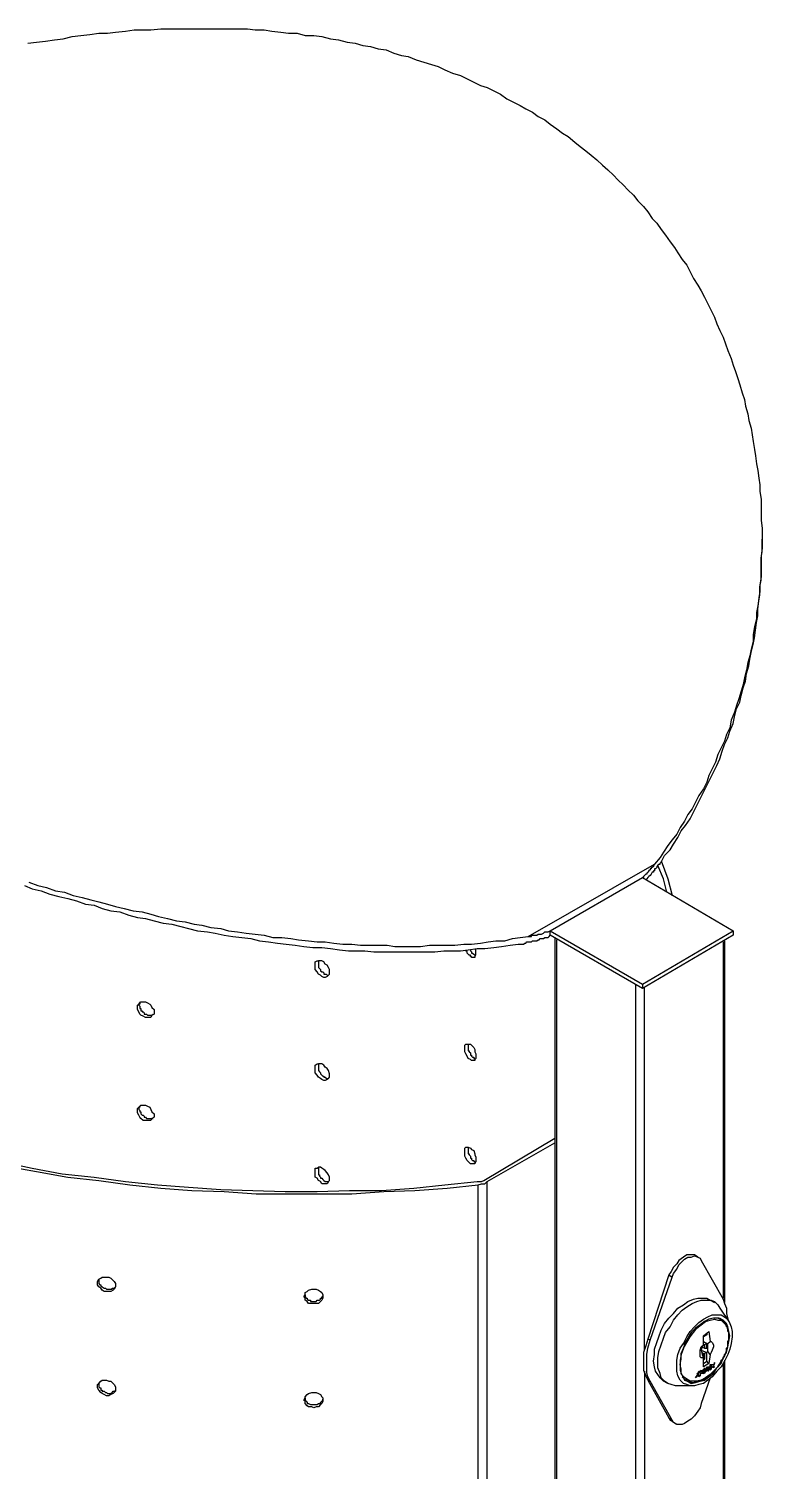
# Model space of a CAD drawing. Header units: millimetres. Extents: x 14997 to 18731, y 13743 to 19226.
# Drawn here: x 18058.1 to 18295.6, y 15214.5 to 15681.5 of the extents above; entities that cross this region are included whole.
import ezdxf

# ---------------------------------------------------------------- set-up
doc = ezdxf.new("R2010")
doc.units = ezdxf.units.MM
doc.header["$LTSCALE"] = 3
doc.layers.add('DomyÅ›lny', color=7, linetype='Continuous')

msp = doc.modelspace()

# ---------------------------------------------------------------- linework, layer by layer
at = {"layer": 'DomyÅ›lny'}
for p, q in [((18219.77, 15387.63), (18260.72, 15410.98)), ((18256.77, 15372.19), (18286.23, 15389.43)), ((18229.11, 14800.3), (18229.11, 15386.56)), ((18282.99, 15385.84), (18282.99, 15270.53)), ((18283.35, 15386.2), (18283.35, 15269.09)), ((18257.49, 15253.64), (18257.49, 15371.11)), ((18265.39, 15278.07), (18258.57, 15257.23)), ((18259.28, 15256.88), (18266.47, 15277.35)), ((18281.91, 15264.06), (18282.27, 15263.34)), ((18275.81, 15253.64), (18277.6, 15252.92)), ((18276.17, 15252.92), (18276.53, 15252.56)), ((18276.89, 15255.44), (18276.89, 15254.36)), ((18278.32, 15249.33), (18277.6, 15250.05)), ((18278.68, 15247.54), (18278.68, 15247.18)), ((18279.4, 15248.97), (18279.76, 15248.97)), ((18282.99, 15249.33), (18282.99, 14800.3)), ((18270.42, 15244.3), (18271.14, 15243.94)), ((18274.37, 15246.1), (18274.73, 15246.1)), ((18275.45, 15246.82), (18274.73, 15245.74)), ((18275.81, 15246.1), (18275.45, 15245.74)), ((18276.17, 15246.46), (18276.17, 15246.82)), ((18277.96, 15247.18), (18277.96, 15246.82))]:
    msp.add_line(p, q, dxfattribs=at)
for points in [[(18057.76, 15676.81, 0), (18060.63, 15677.17, 0), (18063.51, 15677.53, 0), (18066.38, 15677.89, 0), (18069.25, 15678.24, 0), (18072.13, 15678.96, 0), (18075, 15679.32, 0), (18077.88, 15679.68, 0), (18080.75, 15680.04, 0), (18083.62, 15680.04, 0), (18086.14, 15680.4, 0), (18089.37, 15680.76, 0), (18092.24, 15681.12, 0), (18094.76, 15681.12, 0), (18097.63, 15681.12, 0), (18100.87, 15681.48, 0), (18103.38, 15681.48, 0), (18106.25, 15681.48, 0), (18109.13, 15681.48, 0), (18112, 15681.48, 0), (18114.88, 15681.48, 0), (18117.39, 15681.48, 0), (18120.26, 15681.48, 0), (18123.14, 15681.48, 0), (18126.01, 15681.48, 0), (18128.89, 15681.48, 0), (18131.4, 15681.12, 0), (18134.27, 15681.12, 0), (18136.79, 15680.76, 0), (18139.66, 15680.4, 0), (18142.18, 15680.04, 0), (18145.05, 15680.04, 0), (18147.56, 15679.32, 0), (18150.44, 15679.32, 0), (18152.95, 15678.96, 0), (18155.83, 15678.24, 0), (18158.34, 15677.89, 0), (18161.22, 15677.17, 0), (18163.73, 15676.81, 0), (18166.24, 15676.09, 0), (18168.76, 15675.73, 0), (18171.27, 15675.01, 0), (18173.79, 15674.65, 0), (18176.3, 15673.57, 0), (18178.82, 15672.86, 0), (18180.97, 15672.5, 0), (18183.49, 15671.42, 0), (18186, 15670.7, 0), (18188.52, 15669.98, 0), (18190.67, 15669.26, 0), (18192.83, 15668.19, 0), (18195.34, 15667.11, 0), (18197.86, 15666.39, 0), (18200.01, 15665.31, 0), (18202.17, 15664.24, 0), (18204.32, 15663.16, 0), (18206.48, 15662.44, 0), (18208.63, 15661.36, 0), (18210.79, 15660.28, 0), (18212.94, 15658.85, 0), (18215.1, 15657.77, 0), (18217.25, 15656.69, 0), (18219.05, 15655.61, 0), (18221.21, 15654.54, 0), (18223, 15653.1, 0), (18225.16, 15652.02, 0), (18226.95, 15650.58, 0), (18229.11, 15649.15, 0), (18230.9, 15647.71, 0), (18232.7, 15646.63, 0), (18234.86, 15644.84, 0), (18236.65, 15643.4, 0), (18238.45, 15641.96, 0), (18240.24, 15640.53, 0), (18242.04, 15639.09, 0), (18243.84, 15637.29, 0), (18245.63, 15635.86, 0), (18247.43, 15634.06, 0), (18248.87, 15632.62, 0), (18250.66, 15630.83, 0), (18252.1, 15629.39, 0), (18253.9, 15627.59, 0), (18255.33, 15625.8, 0), (18257.13, 15624, 0), (18258.57, 15622.21, 0), (18260, 15620.05, 0), (18261.44, 15618.61, 0), (18262.88, 15616.46, 0), (18264.31, 15614.66, 0), (18265.75, 15612.51, 0), (18267.19, 15610.71, 0), (18268.26, 15608.91, 0), (18269.7, 15606.76, 0), (18271.14, 15604.96, 0), (18272.22, 15602.81, 0), (18273.29, 15600.65, 0), (18274.73, 15598.5, 0), (18275.81, 15596.7, 0), (18276.89, 15594.55, 0), (18277.96, 15592.39, 0), (18279.04, 15590.23, 0), (18280.12, 15588.08, 0), (18280.84, 15585.92, 0), (18281.91, 15583.77, 0), (18282.99, 15581.61, 0), (18283.71, 15579.46, 0), (18284.43, 15577.3, 0), (18285.51, 15574.79, 0), (18286.23, 15572.63, 0), (18286.94, 15570.48, 0), (18287.66, 15568.32, 0), (18288.38, 15566.17, 0), (18289.1, 15563.65, 0), (18289.82, 15561.5, 0), (18290.18, 15559.34, 0), (18290.9, 15556.83, 0), (18291.25, 15554.67, 0), (18291.97, 15552.16, 0), (18292.33, 15550, 0), (18292.69, 15547.85, 0), (18293.05, 15545.33, 0), (18293.41, 15543.18, 0), (18293.77, 15540.66, 0), (18294.13, 15538.51, 0), (18294.49, 15535.99, 0), (18294.85, 15533.84, 0), (18294.85, 15531.68, 0), (18295.21, 15529.17, 0), (18295.21, 15527.01, 0), (18295.21, 15524.86, 0), (18295.21, 15522.34, 0), (18295.57, 15519.83, 0), (18295.57, 15517.67, 0), (18295.57, 15515.52, 0), (18295.57, 15513.36, 0), (18295.21, 15510.85, 0), (18295.21, 15508.69, 0), (18295.21, 15506.54, 0), (18295.21, 15504.02, 0), (18294.85, 15501.51, 0), (18294.85, 15499.35, 0), (18294.49, 15497.2, 0), (18294.13, 15494.68, 0), (18293.77, 15492.53, 0), (18293.77, 15490.37, 0), (18293.05, 15487.86, 0), (18292.69, 15485.34, 0), (18292.69, 15483.19, 0), (18291.97, 15480.67, 0), (18291.61, 15478.52, 0), (18290.9, 15476.36, 0), (18290.54, 15473.85, 0), (18289.82, 15471.33, 0), (18289.46, 15469.18, 0), (18288.74, 15467.02, 0), (18288.02, 15464.51, 0), (18287.3, 15462.35, 0), (18286.58, 15460.2, 0), (18285.51, 15457.68, 0), (18285.15, 15455.17, 0), (18284.07, 15453.01, 0), (18283.35, 15450.86, 0), (18282.27, 15448.7, 0), (18281.2, 15446.55, 0), (18280.48, 15444.03, 0), (18279.4, 15441.88, 0), (18278.32, 15439.72, 0), (18277.6, 15437.56, 0), (18276.53, 15435.41, 0), (18275.09, 15433.25, 0), (18274.01, 15431.1, 0), (18272.93, 15428.94, 0), (18271.5, 15427.15, 0), (18270.42, 15424.99, 0), (18268.98, 15422.84, 0), (18267.9, 15420.68, 0), (18266.47, 15418.89, 0), (18265.03, 15417.09, 0), (18263.59, 15414.93, 0), (18262.52, 15413.14, 0), (18260.72, 15410.98, 0), (18260.36, 15410.62, 0), (18260.36, 15410.26, 0), (18260, 15409.9, 0), (18259.64, 15409.9, 0), (18259.64, 15409.55, 0), (18259.28, 15409.55, 0), (18259.28, 15409.19, 0), (18258.92, 15408.83, 0), (18258.57, 15408.47, 0), (18258.21, 15408.11, 0), (18258.21, 15407.75, 0), (18257.85, 15407.75, 0), (18257.49, 15407.39, 0), (18257.13, 15407.03, 0), (18257.13, 15406.67, 0), (18256.77, 15406.67, 0), (18286.23, 15389.43, 0), (18286.23, 15387.99, 0), (18256.77, 15370.75, 0), (18226.95, 15387.99, 0), (18226.95, 15389.43, 0), (18256.77, 15372.19, 0), (18256.77, 15370.75, 0)], [(18261.8, 15410.62, 0), (18262.16, 15410.98, 0), (18262.52, 15410.98, 0), (18262.52, 15411.34, 0), (18262.88, 15411.7, 0), (18263.95, 15413.86, 0), (18265.75, 15415.65, 0), (18266.83, 15417.45, 0), (18268.26, 15419.6, 0), (18269.34, 15421.76, 0), (18270.78, 15423.56, 0), (18272.22, 15425.71, 0), (18273.29, 15427.87, 0), (18274.37, 15430.02, 0), (18275.45, 15432.18, 0), (18276.53, 15434.33, 0), (18277.6, 15436.49, 0), (18278.68, 15438.64, 0), (18279.76, 15440.8, 0), (18280.84, 15442.95, 0), (18281.91, 15445.11, 0), (18282.63, 15447.62, 0), (18283.35, 15449.78, 0), (18284.43, 15451.93, 0), (18285.15, 15454.09, 0), (18286.23, 15456.6, 0), (18286.58, 15458.76, 0), (18287.3, 15461.27, 0), (18288.38, 15463.43, 0), (18288.74, 15465.58, 0), (18289.46, 15468.1, 0), (18290.18, 15470.25, 0), (18290.54, 15472.77, 0), (18291.25, 15475.28, 0), (18291.61, 15477.44, 0), (18291.97, 15479.59, 0), (18292.69, 15482.11, 0), (18293.05, 15484.26, 0), (18293.41, 15486.78, 0), (18293.77, 15489.29, 0), (18294.13, 15491.45, 0), (18294.13, 15493.6, 0), (18294.49, 15496.12, 0), (18294.85, 15498.27, 0), (18294.85, 15500.79, 0), (18295.21, 15502.94, 0), (18295.21, 15505.46, 0), (18295.21, 15507.61, 0), (18295.21, 15510.13, 0), (18295.57, 15512.28, 0), (18295.57, 15514.44, 0), (18295.57, 15516.23, 0)], [(18262.88, 15412.06, 0), (18265.03, 15406.31, 0), (18266.47, 15400.92, 0)], [(18058.12, 15405.23, 0), (18060.99, 15404.16, 0), (18063.87, 15403.44, 0), (18066.74, 15402.36, 0), (18069.61, 15402, 0), (18072.49, 15400.92, 0), (18075.36, 15400.21, 0), (18078.23, 15399.49, 0), (18080.75, 15398.77, 0), (18083.62, 15398.05, 0), (18086.14, 15397.33, 0), (18089.01, 15396.61, 0), (18091.89, 15395.89, 0), (18094.76, 15395.54, 0), (18097.63, 15394.82, 0), (18100.15, 15394.1, 0), (18103.02, 15393.38, 0), (18105.89, 15392.66, 0), (18108.77, 15392.3, 0), (18111.64, 15391.58, 0), (18114.16, 15391.23, 0), (18117.03, 15390.51, 0), (18120.26, 15390.15, 0), (18122.78, 15389.43, 0), (18125.65, 15389.07, 0), (18128.53, 15388.71, 0), (18131.4, 15388.35, 0), (18134.27, 15387.99, 0), (18137.15, 15387.27, 0), (18140.02, 15387.27, 0), (18142.9, 15386.91, 0), (18145.41, 15386.56, 0), (18148.64, 15386.2, 0), (18151.52, 15385.84, 0), (18154.03, 15385.84, 0), (18156.9, 15385.48, 0), (18159.78, 15385.12, 0), (18162.65, 15385.12, 0), (18165.53, 15384.76, 0), (18168.4, 15384.76, 0), (18171.27, 15384.76, 0), (18174.15, 15384.76, 0), (18176.66, 15384.4, 0), (18179.54, 15384.4, 0), (18182.05, 15384.4, 0), (18184.92, 15384.4, 0), (18187.8, 15384.76, 0), (18190.67, 15384.76, 0), (18193.19, 15384.76, 0), (18196.06, 15384.76, 0), (18198.93, 15385.12, 0), (18201.45, 15385.12, 0), (18204.32, 15385.48, 0), (18206.84, 15385.84, 0), (18209.35, 15386.2, 0), (18212.23, 15386.2, 0), (18214.74, 15386.91, 0), (18217.25, 15387.27, 0), (18219.77, 15387.63, 0), (18220.13, 15387.63, 0), (18220.49, 15387.63, 0), (18220.85, 15387.63, 0), (18220.85, 15387.99, 0), (18221.57, 15387.99, 0), (18221.92, 15387.99, 0), (18222.28, 15387.99, 0), (18222.64, 15387.99, 0), (18223, 15388.35, 0), (18223.36, 15388.35, 0), (18223.72, 15388.35, 0), (18224.08, 15388.35, 0), (18224.8, 15388.71, 0), (18225.16, 15389.07, 0), (18225.52, 15389.07, 0), (18225.88, 15389.07, 0), (18226.23, 15389.07, 0), (18226.95, 15389.43, 0), (18256.77, 15406.67, 0)], [(18264.67, 15402, 0), (18263.59, 15406.31, 0), (18261.8, 15410.62, 0), (18261.44, 15410.26, 0), (18261.44, 15409.9, 0), (18261.08, 15409.55, 0), (18260.72, 15409.55, 0), (18260.72, 15409.19, 0), (18260.72, 15408.83, 0), (18260.36, 15408.83, 0), (18260.36, 15408.47, 0), (18260, 15408.47, 0), (18259.64, 15407.75, 0), (18259.28, 15407.39, 0), (18258.92, 15407.03, 0), (18258.57, 15406.67, 0), (18258.21, 15406.31, 0), (18257.85, 15405.95, 0)], [(18056.68, 15404.16, 0), (18059.2, 15403.08, 0), (18062.07, 15402.36, 0), (18064.94, 15401.28, 0), (18067.82, 15400.56, 0), (18070.69, 15399.85, 0), (18073.56, 15399.13, 0), (18076.44, 15398.05, 0), (18079.31, 15397.69, 0), (18081.83, 15396.61, 0), (18084.7, 15395.89, 0), (18087.57, 15395.54, 0), (18090.45, 15394.46, 0), (18093.32, 15393.74, 0), (18095.84, 15393.38, 0), (18098.71, 15392.66, 0), (18101.58, 15391.94, 0), (18104.46, 15391.58, 0), (18107.33, 15390.87, 0), (18109.85, 15390.15, 0), (18112.72, 15389.43, 0), (18115.95, 15389.07, 0), (18118.47, 15388.71, 0), (18121.34, 15387.99, 0), (18124.22, 15387.63, 0), (18127.09, 15387.27, 0), (18129.96, 15386.91, 0), (18132.84, 15386.2, 0), (18135.71, 15385.84, 0), (18138.58, 15385.48, 0), (18141.46, 15385.12, 0), (18144.33, 15384.76, 0), (18147.21, 15384.4, 0), (18150.08, 15384.04, 0), (18152.95, 15384.04, 0), (18155.83, 15383.68, 0), (18158.7, 15383.32, 0), (18161.57, 15382.96, 0), (18164.45, 15382.96, 0), (18166.96, 15382.96, 0), (18169.84, 15382.6, 0), (18172.71, 15382.6, 0), (18175.58, 15382.6, 0), (18178.46, 15382.6, 0), (18181.33, 15382.6, 0), (18183.85, 15382.6, 0), (18186.72, 15382.6, 0), (18189.59, 15382.6, 0), (18192.47, 15382.96, 0), (18194.98, 15382.96, 0), (18197.86, 15382.96, 0), (18200.37, 15383.32, 0), (18203.24, 15383.68, 0), (18205.76, 15383.68, 0), (18208.63, 15384.04, 0), (18211.15, 15384.4, 0), (18214.02, 15384.76, 0), (18216.54, 15385.12, 0), (18216.9, 15385.12, 0), (18217.25, 15385.12, 0), (18217.61, 15385.12, 0), (18218.33, 15385.12, 0), (18218.69, 15385.48, 0), (18219.05, 15385.48, 0), (18219.41, 15385.84, 0), (18219.77, 15385.84, 0), (18220.49, 15385.84, 0), (18220.85, 15385.84, 0), (18221.21, 15386.2, 0), (18221.57, 15386.2, 0), (18221.92, 15386.2, 0), (18222.64, 15386.2, 0), (18223, 15386.56, 0), (18223.36, 15386.56, 0), (18223.72, 15386.91, 0), (18224.44, 15386.91, 0), (18224.8, 15386.91, 0), (18225.16, 15387.27, 0), (18225.88, 15387.27, 0), (18226.23, 15387.27, 0), (18226.59, 15387.63, 0), (18226.95, 15387.99, 0)], [(18202.53, 15381.53, 0), (18202.53, 15381.17, 0), (18202.53, 15380.81, 0), (18202.17, 15380.81, 0), (18201.81, 15380.81, 0), (18201.45, 15380.81, 0), (18201.45, 15381.17, 0), (18201.09, 15381.17, 0), (18201.09, 15381.53, 0), (18200.73, 15381.53, 0), (18200.37, 15381.89, 0), (18200.01, 15382.24, 0), (18200.01, 15382.6, 0), (18199.65, 15382.96, 0)], [(18201.09, 15383.32, 0), (18201.09, 15382.96, 0), (18201.45, 15382.6, 0), (18201.45, 15382.24, 0), (18201.81, 15382.24, 0), (18202.17, 15381.89, 0), (18202.53, 15381.53, 0), (18202.89, 15381.53, 0), (18202.89, 15381.89, 0), (18202.89, 15382.24, 0), (18202.89, 15382.6, 0), (18202.89, 15382.96, 0), (18202.89, 15383.68, 0)], [(18228.39, 15386.91, 0), (18228.39, 14800.66, 0), (18229.11, 14800.66, 0), (18254.61, 14785.57, 0)], [(18155.11, 15375.06, 0), (18154.75, 15374.7, 0), (18154.03, 15374.34, 0), (18153.67, 15374.34, 0), (18152.95, 15374.7, 0), (18152.59, 15375.06, 0), (18151.88, 15375.42, 0), (18151.52, 15376.14, 0), (18150.8, 15376.86, 0), (18150.8, 15377.57, 0), (18150.8, 15378.29, 0), (18150.8, 15378.65, 0), (18150.8, 15379.37, 0), (18151.52, 15379.73, 0), (18151.88, 15379.73, 0), (18151.88, 15379.37, 0), (18151.88, 15379.01, 0), (18151.88, 15378.65, 0), (18151.88, 15378.29, 0), (18151.88, 15377.93, 0), (18151.88, 15377.57, 0), (18152.23, 15377.22, 0), (18152.59, 15376.86, 0), (18152.59, 15376.5, 0), (18152.95, 15376.14, 0), (18153.31, 15376.14, 0), (18153.67, 15375.78, 0), (18153.67, 15375.42, 0), (18154.03, 15375.42, 0), (18154.39, 15375.42, 0), (18154.75, 15375.06, 0), (18155.11, 15375.06, 0), (18155.47, 15375.42, 0), (18155.47, 15376.14, 0), (18155.47, 15376.86, 0), (18155.11, 15377.57, 0), (18154.75, 15378.29, 0), (18154.03, 15378.65, 0), (18153.67, 15379.37, 0), (18152.95, 15379.73, 0), (18152.59, 15379.73, 0), (18151.88, 15379.73, 0)], [(18257.49, 15246.82, 0), (18257.49, 14785.57, 0), (18256.77, 14785.57, 0), (18256.05, 14785.57, 0), (18255.33, 14785.57, 0), (18254.61, 14785.57, 0), (18254.61, 15371.83, 0)], [(18094.04, 15366.44, 0), (18094.04, 15366.08, 0), (18094.04, 15365.72, 0), (18093.68, 15365.72, 0), (18093.68, 15365.36, 0), (18094.04, 15365, 0), (18094.04, 15364.64, 0), (18094.04, 15364.28, 0), (18094.4, 15364.28, 0), (18094.4, 15363.92, 0), (18094.4, 15363.56, 0), (18094.76, 15363.56, 0), (18094.76, 15363.21, 0), (18095.12, 15363.21, 0), (18095.48, 15362.85, 0), (18095.48, 15362.49, 0), (18095.84, 15362.49, 0), (18096.2, 15362.49, 0), (18096.56, 15362.13, 0), (18096.91, 15362.13, 0), (18097.27, 15362.13, 0), (18097.63, 15362.13, 0), (18097.99, 15362.13, 0), (18098.35, 15362.49, 0)], [(18200.37, 15352.79, 0), (18201.09, 15352.79, 0), (18201.45, 15352.43, 0), (18202.17, 15351.71, 0), (18202.53, 15350.99, 0), (18202.53, 15350.27, 0), (18202.89, 15349.56, 0), (18202.89, 15348.84, 0), (18202.89, 15348.12, 0), (18202.53, 15347.76, 0), (18202.53, 15347.4, 0), (18202.17, 15347.4, 0), (18201.45, 15347.4, 0), (18201.09, 15347.76, 0), (18200.37, 15348.12, 0), (18200.01, 15348.84, 0), (18199.65, 15349.56, 0), (18199.29, 15350.27, 0), (18199.29, 15350.63, 0), (18199.29, 15351.71, 0), (18199.29, 15352.07, 0), (18199.29, 15352.43, 0), (18199.65, 15352.79, 0), (18200.01, 15352.79, 0), (18200.37, 15352.79, 0), (18200.37, 15352.43, 0), (18200.37, 15352.07, 0), (18200.37, 15351.71, 0), (18200.37, 15351.35, 0), (18200.37, 15350.99, 0), (18200.37, 15350.63, 0), (18200.73, 15350.63, 0), (18200.73, 15350.27, 0), (18201.09, 15349.91, 0), (18201.09, 15349.56, 0), (18201.09, 15349.2, 0), (18201.45, 15349.2, 0), (18201.45, 15348.84, 0), (18201.81, 15348.48, 0), (18202.17, 15348.48, 0), (18202.17, 15348.12, 0), (18202.53, 15348.12, 0)], [(18155.11, 15341.65, 0), (18154.75, 15341.29, 0), (18154.03, 15340.93, 0), (18153.67, 15340.93, 0), (18152.95, 15341.29, 0), (18152.59, 15341.65, 0), (18151.88, 15342.01, 0), (18151.52, 15342.73, 0), (18150.8, 15343.45, 0), (18150.8, 15344.17, 0), (18150.8, 15344.89, 0), (18150.8, 15345.24, 0), (18150.8, 15345.96, 0), (18151.52, 15346.32, 0), (18151.88, 15346.32, 0), (18151.88, 15345.96, 0), (18151.88, 15345.6, 0), (18151.88, 15345.24, 0), (18151.88, 15344.89, 0), (18151.88, 15344.53, 0), (18151.88, 15344.17, 0), (18152.23, 15343.81, 0), (18152.59, 15343.45, 0), (18152.59, 15343.09, 0), (18152.95, 15342.73, 0), (18153.31, 15342.37, 0), (18153.67, 15342.37, 0), (18153.67, 15342.01, 0), (18154.03, 15342.01, 0), (18154.39, 15341.65, 0), (18154.75, 15341.65, 0), (18155.11, 15341.65, 0), (18155.47, 15342.01, 0), (18155.47, 15342.73, 0), (18155.47, 15343.09, 0), (18155.11, 15344.17, 0), (18154.75, 15344.89, 0), (18154.03, 15345.24, 0), (18153.67, 15345.96, 0), (18152.95, 15346.32, 0), (18152.59, 15346.32, 0), (18151.88, 15346.32, 0)], [(18094.04, 15332.67, 0), (18094.4, 15333.03, 0), (18095.12, 15333.03, 0), (18095.84, 15333.03, 0), (18096.56, 15332.67, 0), (18097.27, 15332.31, 0), (18097.63, 15331.59, 0), (18097.99, 15330.88, 0), (18098.71, 15330.16, 0), (18098.71, 15329.8, 0), (18098.71, 15329.08, 0), (18097.99, 15328.72, 0), (18097.63, 15328, 0), (18097.27, 15328, 0), (18096.56, 15328, 0), (18095.84, 15328, 0), (18095.12, 15328, 0), (18094.4, 15328.72, 0), (18094.04, 15329.08, 0), (18093.68, 15329.8, 0), (18093.32, 15330.52, 0), (18093.32, 15331.23, 0), (18093.32, 15331.95, 0), (18093.68, 15332.31, 0), (18094.04, 15332.67, 0), (18094.04, 15332.31, 0), (18093.68, 15332.31, 0), (18093.68, 15331.95, 0), (18093.68, 15331.59, 0), (18094.04, 15331.23, 0), (18094.04, 15330.88, 0), (18094.4, 15330.88, 0), (18094.4, 15330.52, 0), (18094.4, 15330.16, 0), (18094.76, 15329.8, 0), (18095.12, 15329.8, 0), (18095.48, 15329.44, 0), (18095.48, 15329.08, 0), (18095.84, 15329.08, 0), (18096.2, 15328.72, 0), (18096.56, 15328.72, 0), (18096.91, 15328.72, 0), (18097.27, 15328.72, 0), (18097.63, 15328.72, 0), (18097.99, 15328.72, 0), (18098.35, 15328.72, 0)], [(18049.14, 15314.71, 0), (18059.2, 15312.56, 0), (18068.89, 15310.76, 0), (18079.31, 15309.68, 0), (18089.37, 15308.24, 0), (18099.79, 15307.17, 0), (18109.85, 15306.45, 0), (18120.26, 15305.73, 0), (18130.68, 15305.37, 0), (18141.1, 15305.01, 0), (18151.52, 15305.01, 0), (18161.93, 15305.37, 0), (18172.35, 15305.37, 0), (18182.77, 15306.09, 0), (18192.83, 15307.17, 0), (18203.24, 15308.24, 0), (18203.96, 15308.24, 0), (18204.68, 15308.24, 0), (18205.4, 15308.6, 0), (18228.39, 15322.25, 0)], [(18200.37, 15319.38, 0), (18201.09, 15319.02, 0), (18201.45, 15318.66, 0), (18202.17, 15318.3, 0), (18202.53, 15317.22, 0), (18202.53, 15316.87, 0), (18202.89, 15316.15, 0), (18202.89, 15315.43, 0), (18202.89, 15314.71, 0), (18202.53, 15314.35, 0), (18202.53, 15313.99, 0), (18202.17, 15313.99, 0), (18201.45, 15313.99, 0), (18201.09, 15313.99, 0), (18200.37, 15314.71, 0), (18200.01, 15315.07, 0), (18199.65, 15315.79, 0), (18199.29, 15316.51, 0), (18199.29, 15317.22, 0), (18199.29, 15317.94, 0), (18199.29, 15318.66, 0), (18199.29, 15319.02, 0), (18199.65, 15319.38, 0), (18200.01, 15319.38, 0), (18200.37, 15319.38, 0), (18200.37, 15319.02, 0), (18200.37, 15318.66, 0), (18200.37, 15318.3, 0), (18200.37, 15317.94, 0), (18200.37, 15317.58, 0), (18200.37, 15317.22, 0), (18200.73, 15317.22, 0), (18200.73, 15316.87, 0), (18201.09, 15316.51, 0), (18201.09, 15316.15, 0), (18201.09, 15315.79, 0), (18201.45, 15315.79, 0), (18201.45, 15315.43, 0), (18201.81, 15315.07, 0), (18202.17, 15315.07, 0), (18202.17, 15314.71, 0), (18202.53, 15314.71, 0)], [(18203.6, 14939.32, 0), (18203.6, 15307.17, 0), (18204.68, 15307.53, 0), (18205.76, 15307.53, 0), (18206.48, 15308.24, 0), (18228.39, 15320.82, 0)], [(18050.93, 15313.27, 0), (18060.63, 15311.48, 0), (18070.69, 15309.68, 0), (18080.75, 15308.6, 0), (18090.81, 15307.17, 0), (18100.87, 15306.09, 0), (18110.92, 15305.37, 0), (18121.34, 15305.01, 0), (18131.76, 15304.29, 0), (18141.82, 15304.29, 0), (18152.23, 15304.29, 0), (18162.65, 15304.29, 0), (18173.07, 15305.01, 0), (18183.13, 15305.37, 0), (18193.55, 15306.09, 0), (18203.6, 15307.17, 0)], [(18155.11, 15308.24, 0), (18154.75, 15307.53, 0), (18154.03, 15307.53, 0), (18153.67, 15307.53, 0), (18152.95, 15307.53, 0), (18152.59, 15308.24, 0), (18151.88, 15308.6, 0), (18151.52, 15309.32, 0), (18150.8, 15309.68, 0), (18150.8, 15310.76, 0), (18150.8, 15311.48, 0), (18150.8, 15311.84, 0), (18150.8, 15312.56, 0), (18151.52, 15312.56, 0), (18151.88, 15312.91, 0), (18151.88, 15312.56, 0), (18151.88, 15312.2, 0), (18151.88, 15311.84, 0), (18151.88, 15311.48, 0), (18151.88, 15310.76, 0), (18151.88, 15310.4, 0), (18152.23, 15310.4, 0), (18152.23, 15310.04, 0), (18152.59, 15309.68, 0), (18152.59, 15309.32, 0), (18152.95, 15309.32, 0), (18153.31, 15308.96, 0), (18153.67, 15308.6, 0), (18154.03, 15308.24, 0), (18154.39, 15308.24, 0), (18154.75, 15308.24, 0), (18155.11, 15308.24, 0), (18155.47, 15308.6, 0), (18155.47, 15309.32, 0), (18155.47, 15309.68, 0), (18155.11, 15310.4, 0), (18154.75, 15311.12, 0), (18154.03, 15311.84, 0), (18153.67, 15312.2, 0), (18152.95, 15312.56, 0), (18152.59, 15312.91, 0), (18151.88, 15312.91, 0)], [(18228.39, 14952.97, 0), (18206.48, 14940.04, 0), (18206.48, 15308.24, 0)], [(18274.73, 15283.82, 0), (18273.65, 15284.54, 0), (18272.93, 15284.54, 0), (18272.22, 15284.54, 0), (18271.14, 15284.54, 0), (18270.06, 15283.82, 0), (18268.62, 15282.74, 0), (18267.9, 15281.66, 0), (18266.83, 15280.58, 0), (18266.11, 15279.15, 0), (18265.39, 15278.07, 0), (18266.47, 15277.35, 0), (18266.83, 15278.43, 0), (18267.9, 15279.87, 0), (18268.62, 15281.3, 0), (18269.7, 15282.38, 0), (18270.42, 15283.1, 0), (18271.5, 15283.82, 0), (18272.57, 15283.82, 0), (18273.65, 15284.18, 0), (18274.73, 15283.82, 0), (18275.45, 15283.46, 0), (18275.81, 15282.74, 0), (18282.99, 15270.17, 0), (18283.35, 15268.73, 0), (18284.07, 15267.29, 0), (18284.07, 15265.5, 0), (18284.43, 15263.7, 0)], [(18080.75, 15276.63, 0), (18080.75, 15276.27, 0), (18080.75, 15275.91, 0), (18080.75, 15275.55, 0), (18080.75, 15275.2, 0), (18081.11, 15274.84, 0), (18081.47, 15274.84, 0), (18081.47, 15274.48, 0), (18081.83, 15274.12, 0), (18082.55, 15273.76, 0), (18082.9, 15273.76, 0), (18083.26, 15273.4, 0), (18083.62, 15273.4, 0), (18083.98, 15273.4, 0), (18084.34, 15273.4, 0), (18084.7, 15273.4, 0), (18085.06, 15273.4, 0), (18085.06, 15273.76, 0), (18085.42, 15273.76, 0), (18085.78, 15273.76, 0), (18086.14, 15274.12, 0)], [(18147.56, 15271.6, 0), (18147.56, 15270.89, 0), (18147.92, 15270.53, 0), (18148.28, 15270.53, 0), (18148.28, 15270.17, 0), (18148.64, 15269.81, 0), (18149.36, 15269.81, 0), (18149.36, 15269.45, 0), (18149.72, 15269.45, 0), (18150.44, 15269.45, 0), (18150.8, 15269.45, 0), (18151.16, 15269.45, 0), (18151.52, 15269.81, 0), (18151.88, 15269.81, 0), (18152.23, 15269.81, 0), (18152.59, 15270.17, 0), (18152.59, 15270.53, 0), (18152.95, 15270.53, 0), (18152.95, 15270.89, 0), (18153.31, 15270.89, 0), (18153.31, 15271.24, 0)], [(18265.03, 15242.87, 0), (18263.59, 15243.58, 0), (18262.52, 15244.66, 0), (18261.8, 15245.74, 0), (18261.08, 15246.82, 0), (18260.72, 15248.25, 0), (18260.36, 15250.05, 0), (18260.72, 15252.21, 0), (18260.72, 15254, 0), (18261.44, 15256.16, 0), (18262.16, 15257.95, 0), (18262.88, 15260.11, 0), (18263.95, 15262.26, 0), (18265.39, 15264.06, 0), (18266.83, 15265.5, 0), (18268.26, 15267.29, 0), (18270.06, 15268.37, 0), (18271.5, 15269.45, 0), (18273.29, 15270.17, 0), (18274.73, 15270.53, 0), (18276.17, 15270.53, 0), (18277.6, 15270.53, 0), (18278.68, 15269.81, 0), (18280.12, 15269.09, 0)], [(18272.57, 15242.15, 0), (18267.55, 15242.15, 0), (18266.11, 15242.51, 0), (18265.03, 15242.87, 0), (18263.95, 15243.58, 0), (18262.88, 15244.66, 0), (18262.52, 15246.1, 0), (18261.8, 15247.89, 0), (18261.8, 15249.33, 0), (18261.8, 15251.13, 0), (18262.16, 15253.28, 0), (18262.88, 15255.44, 0), (18263.59, 15257.59, 0), (18264.31, 15259.39, 0), (18265.75, 15261.19, 0), (18266.83, 15263.34, 0), (18268.26, 15265.14, 0), (18269.7, 15266.57, 0), (18271.14, 15267.65, 0), (18272.93, 15268.73, 0), (18274.37, 15269.45, 0), (18275.81, 15269.81, 0), (18277.6, 15269.81, 0), (18279.04, 15269.81, 0), (18280.12, 15269.45, 0), (18281.2, 15268.37, 0), (18281.91, 15267.29, 0), (18284.79, 15262.98, 0)], [(18269.7, 15245.02, 0), (18270.42, 15244.3, 0), (18271.14, 15243.94, 0), (18271.14, 15243.58, 0), (18271.5, 15243.58, 0), (18271.86, 15243.58, 0), (18272.22, 15243.58, 0), (18272.57, 15243.22, 0), (18272.93, 15243.22, 0), (18273.29, 15243.22, 0), (18273.65, 15243.22, 0), (18274.01, 15243.58, 0), (18274.37, 15243.58, 0), (18274.73, 15243.58, 0), (18275.45, 15243.58, 0), (18275.81, 15243.94, 0), (18276.53, 15243.94, 0), (18276.89, 15244.3, 0), (18277.24, 15244.66, 0), (18277.6, 15245.02, 0), (18277.96, 15245.02, 0), (18278.32, 15245.38, 0), (18278.68, 15245.74, 0), (18279.04, 15246.1, 0), (18279.76, 15246.46, 0), (18279.76, 15246.82, 0), (18280.12, 15247.18, 0), (18280.84, 15247.89, 0), (18281.2, 15248.25, 0), (18281.56, 15248.97, 0), (18281.91, 15249.33, 0), (18282.27, 15250.05, 0), (18282.27, 15250.41, 0), (18282.99, 15250.77, 0), (18282.99, 15251.13, 0), (18283.35, 15251.85, 0), (18283.35, 15252.21, 0), (18283.71, 15252.56, 0), (18284.07, 15253.28, 0), (18284.07, 15253.64, 0), (18284.07, 15254.36, 0), (18284.43, 15254.72, 0), (18284.43, 15255.44, 0), (18284.43, 15255.8, 0), (18284.43, 15256.52, 0), (18284.79, 15256.88, 0), (18284.79, 15257.23, 0), (18284.79, 15257.59, 0), (18284.79, 15257.95, 0), (18284.79, 15258.67, 0), (18284.79, 15259.03, 0), (18284.79, 15259.75, 0), (18284.43, 15259.75, 0), (18284.43, 15260.11, 0), (18284.43, 15260.83, 0), (18284.43, 15261.19, 0), (18284.07, 15261.19, 0), (18284.07, 15261.9, 0), (18283.71, 15262.26, 0), (18283.35, 15262.62, 0), (18282.99, 15262.98, 0), (18282.63, 15263.34, 0), (18282.27, 15263.34, 0), (18281.56, 15264.06, 0), (18280.84, 15264.06, 0), (18279.76, 15264.06, 0), (18278.32, 15263.7, 0), (18276.89, 15262.98, 0), (18275.45, 15261.9, 0), (18274.01, 15260.83, 0), (18272.57, 15259.39, 0), (18271.5, 15257.59, 0), (18270.42, 15255.8, 0), (18270.06, 15254.36, 0), (18269.34, 15252.21, 0), (18268.98, 15250.41, 0), (18268.98, 15248.97, 0), (18268.98, 15247.18, 0), (18269.34, 15246.1, 0), (18270.06, 15244.66, 0), (18270.42, 15243.94, 0), (18271.5, 15243.58, 0), (18272.57, 15242.87, 0), (18274.01, 15243.22, 0), (18275.45, 15243.58, 0), (18276.89, 15243.94, 0), (18278.32, 15245.02, 0), (18279.76, 15246.1, 0), (18280.84, 15247.89, 0), (18282.27, 15249.33, 0), (18282.99, 15251.13, 0), (18284.07, 15252.92, 0), (18284.43, 15254.72, 0), (18284.79, 15256.52, 0), (18285.15, 15258.31, 0), (18284.79, 15259.75, 0), (18284.43, 15261.19, 0), (18284.07, 15262.26, 0), (18282.99, 15263.34, 0), (18282.27, 15263.7, 0), (18280.84, 15264.06, 0)], [(18277.6, 15259.03, 0), (18277.6, 15258.67, 0), (18276.53, 15257.95, 0)], [(18276.53, 15256.52, 0), (18277.6, 15255.8, 0), (18276.89, 15255.44, 0), (18276.53, 15255.44, 0), (18276.17, 15254.72, 0), (18275.81, 15253.64, 0), (18276.17, 15252.21, 0), (18276.53, 15251.13, 0), (18276.53, 15252.56, 0), (18276.89, 15252.56, 0)], [(18276.17, 15254.72, 0), (18276.89, 15254.36, 0), (18277.6, 15254.36, 0), (18277.6, 15255.8, 0)], [(18276.53, 15249.33, 0), (18277.6, 15250.05, 0), (18277.6, 15252.92, 0), (18276.89, 15252.56, 0), (18276.89, 15250.77, 0)], [(18278.68, 15252.21, 0), (18277.96, 15253.28, 0), (18277.96, 15254.72, 0), (18277.96, 15255.8, 0), (18278.68, 15256.52, 0)], [(18283.35, 15250.41, 0), (18283.35, 14800.66, 0), (18282.99, 14800.66, 0), (18257.49, 14785.57, 0)], [(18276.89, 15247.89, 0), (18277.24, 15247.18, 0), (18276.89, 15246.1, 0), (18276.53, 15246.1, 0), (18276.17, 15246.1, 0)], [(18276.53, 15247.54, 0), (18276.17, 15246.82, 0), (18276.53, 15246.1, 0)], [(18276.53, 15250.41, 0), (18276.89, 15250.77, 0), (18276.53, 15250.77, 0)], [(18277.6, 15248.25, 0), (18277.24, 15247.18, 0), (18277.6, 15246.82, 0)], [(18277.96, 15248.25, 0), (18278.32, 15248.25, 0), (18278.68, 15247.89, 0), (18278.32, 15247.89, 0), (18277.96, 15247.18, 0), (18277.96, 15246.82, 0)], [(18279.04, 15248.97, 0), (18278.68, 15247.89, 0), (18278.68, 15247.54, 0), (18279.04, 15247.54, 0)], [(18280.12, 15249.33, 0), (18279.76, 15248.61, 0), (18280.12, 15248.25, 0), (18279.76, 15248.25, 0), (18279.04, 15247.89, 0)], [(18080.75, 15243.22, 0), (18080.75, 15242.87, 0), (18080.75, 15242.51, 0), (18080.75, 15241.79, 0), (18081.11, 15241.43, 0), (18081.47, 15241.43, 0), (18081.47, 15240.71, 0), (18081.83, 15240.71, 0), (18081.83, 15240.35, 0), (18082.55, 15240.35, 0), (18082.9, 15239.99, 0), (18083.26, 15239.99, 0), (18083.62, 15239.63, 0), (18083.98, 15239.63, 0), (18084.34, 15239.63, 0), (18084.7, 15239.63, 0), (18085.06, 15239.99, 0), (18085.42, 15240.35, 0), (18085.78, 15240.35, 0), (18086.14, 15240.35, 0), (18086.14, 15240.71, 0)], [(18258.57, 15243.94, 0), (18265.39, 15231.73, 0), (18266.47, 15231.01, 0), (18259.28, 15243.58, 0)], [(18278.68, 15244.66, 0), (18275.81, 15236.4, 0), (18275.45, 15234.96, 0), (18274.73, 15233.89, 0), (18273.65, 15232.45, 0), (18272.57, 15231.37, 0), (18271.5, 15230.65, 0), (18270.42, 15229.93, 0), (18269.7, 15229.57, 0), (18268.62, 15229.57, 0), (18267.9, 15229.57, 0), (18266.83, 15230.29, 0), (18266.47, 15231.01, 0)], [(18274.73, 15245.38, 0), (18275.45, 15245.38, 0), (18274.73, 15245.74, 0), (18274.37, 15245.02, 0)], [(18277.24, 15246.82, 0), (18277.24, 15247.18, 0), (18277.6, 15247.18, 0)], [(18147.56, 15238.2, 0), (18147.56, 15237.84, 0), (18147.56, 15237.48, 0), (18147.92, 15237.12, 0), (18148.28, 15236.76, 0), (18148.28, 15236.4, 0), (18148.64, 15236.4, 0), (18149.36, 15236.04, 0), (18149.72, 15236.04, 0), (18150.44, 15236.04, 0), (18150.8, 15236.04, 0), (18151.16, 15236.04, 0), (18151.52, 15236.04, 0), (18151.88, 15236.4, 0), (18152.23, 15236.4, 0), (18152.59, 15236.4, 0), (18152.59, 15236.76, 0), (18152.95, 15237.12, 0), (18153.31, 15237.48, 0), (18153.31, 15237.84, 0)], [(18265.39, 15231.73, 0), (18265.75, 15231.01, 0), (18266.47, 15230.65, 0), (18267.55, 15229.93, 0)]]:
    msp.add_polyline3d(points, dxfattribs=at)
for points in [[(18093.32, 15363.92, 0), (18093.32, 15364.64, 0), (18093.32, 15365.36, 0), (18093.68, 15365.72, 0), (18094.04, 15366.08, 0), (18094.4, 15366.44, 0), (18095.12, 15366.44, 0), (18095.84, 15366.44, 0), (18096.56, 15366.08, 0), (18097.27, 15365.72, 0), (18097.63, 15365.36, 0), (18097.99, 15364.64, 0), (18098.71, 15363.92, 0), (18098.71, 15363.21, 0), (18098.71, 15362.49, 0), (18097.99, 15362.13, 0), (18097.63, 15361.41, 0), (18097.27, 15361.41, 0), (18096.56, 15361.41, 0), (18095.84, 15361.41, 0), (18095.12, 15361.77, 0), (18094.4, 15362.13, 0), (18094.04, 15362.49, 0), (18093.68, 15363.21, 0)], [(18086.14, 15275.2, 0), (18086.14, 15274.84, 0), (18086.14, 15274.12, 0), (18085.78, 15273.4, 0), (18085.42, 15273.04, 0), (18084.7, 15272.68, 0), (18083.98, 15272.68, 0), (18083.26, 15272.68, 0), (18082.55, 15272.68, 0), (18081.83, 15273.04, 0), (18081.47, 15273.76, 0), (18080.75, 15274.12, 0), (18080.39, 15274.84, 0), (18080.39, 15275.2, 0), (18080.39, 15275.91, 0), (18080.75, 15276.63, 0), (18081.47, 15276.99, 0), (18081.83, 15277.35, 0), (18082.55, 15277.35, 0), (18083.26, 15277.35, 0), (18083.98, 15277.35, 0), (18084.7, 15276.99, 0), (18085.42, 15276.27, 0), (18085.78, 15275.91, 0)], [(18153.31, 15271.6, 0), (18153.31, 15270.89, 0), (18153.31, 15270.53, 0), (18152.95, 15269.81, 0), (18152.59, 15269.45, 0), (18151.88, 15268.73, 0), (18151.16, 15268.73, 0), (18150.44, 15268.73, 0), (18149.72, 15268.73, 0), (18148.64, 15268.73, 0), (18148.28, 15269.45, 0), (18147.56, 15269.81, 0), (18147.56, 15270.53, 0), (18147.21, 15270.89, 0), (18147.56, 15271.6, 0), (18147.56, 15272.32, 0), (18148.28, 15272.68, 0), (18148.64, 15273.04, 0), (18149.72, 15273.4, 0), (18150.44, 15273.4, 0), (18151.16, 15273.4, 0), (18151.88, 15273.04, 0), (18152.59, 15272.68, 0), (18152.95, 15272.32, 0)], [(18267.9, 15246.82, 0), (18267.9, 15248.25, 0), (18267.9, 15250.41, 0), (18268.26, 15252.21, 0), (18268.98, 15254.36, 0), (18270.06, 15255.8, 0), (18271.14, 15257.95, 0), (18272.22, 15259.75, 0), (18273.65, 15261.19, 0), (18275.09, 15262.62, 0), (18276.53, 15263.7, 0), (18277.96, 15264.42, 0), (18279.4, 15265.14, 0), (18280.84, 15265.14, 0), (18282.27, 15265.14, 0), (18283.35, 15264.42, 0), (18284.43, 15263.7, 0), (18285.15, 15262.26, 0), (18285.51, 15261.19, 0), (18285.87, 15259.75, 0), (18285.87, 15257.95, 0), (18285.51, 15255.8, 0), (18285.15, 15254, 0), (18284.43, 15252.21, 0), (18283.35, 15250.05, 0), (18282.27, 15248.25, 0), (18280.84, 15246.82, 0), (18279.4, 15245.02, 0), (18277.96, 15243.94, 0), (18276.53, 15242.87, 0), (18275.09, 15242.51, 0), (18273.65, 15242.15, 0), (18272.22, 15242.15, 0), (18271.14, 15242.51, 0), (18270.06, 15242.87, 0), (18268.98, 15243.94, 0), (18268.26, 15245.38, 0)], [(18269.34, 15247.54, 0), (18268.98, 15248.97, 0), (18269.34, 15250.77, 0), (18269.34, 15252.56, 0), (18270.06, 15254.36, 0), (18271.14, 15256.16, 0), (18272.22, 15257.95, 0), (18273.29, 15259.39, 0), (18274.37, 15260.83, 0), (18275.81, 15261.9, 0), (18277.24, 15262.98, 0), (18278.68, 15263.34, 0), (18280.12, 15263.7, 0), (18281.2, 15263.34, 0), (18282.27, 15263.34, 0), (18283.35, 15262.26, 0), (18284.07, 15261.55, 0), (18284.43, 15260.11, 0), (18284.79, 15258.67, 0), (18284.79, 15257.23, 0), (18284.43, 15255.44, 0), (18284.07, 15253.64, 0), (18283.35, 15251.85, 0), (18282.27, 15250.05, 0), (18281.2, 15248.25, 0), (18280.12, 15247.18, 0), (18278.68, 15245.74, 0), (18277.24, 15244.66, 0), (18275.81, 15243.94, 0), (18274.37, 15243.58, 0), (18273.29, 15243.58, 0), (18272.22, 15243.58, 0), (18271.14, 15244.3, 0), (18270.06, 15245.02, 0), (18269.34, 15246.1, 0)], [(18259.28, 15256.88, 0), (18258.57, 15257.23, 0), (18257.85, 15255.08, 0), (18257.13, 15252.92, 0), (18257.13, 15251.13, 0), (18257.13, 15248.97, 0), (18257.13, 15247.18, 0), (18257.85, 15245.38, 0), (18258.57, 15243.94, 0), (18259.28, 15243.58, 0), (18258.57, 15245.02, 0), (18258.21, 15246.46, 0), (18258.21, 15248.25, 0), (18258.21, 15250.41, 0), (18258.21, 15252.21, 0), (18258.57, 15254.36, 0)], [(18278.32, 15259.75, 0), (18278.68, 15256.52, 0), (18279.04, 15256.52, 0), (18279.4, 15256.16, 0), (18279.76, 15255.44, 0), (18279.76, 15254.72, 0), (18279.4, 15253.64, 0), (18279.04, 15252.92, 0), (18278.68, 15252.21, 0), (18278.32, 15249.33, 0), (18276.53, 15248.25, 0), (18276.53, 15251.13, 0), (18275.81, 15251.13, 0), (18275.45, 15251.49, 0), (18275.45, 15252.21, 0), (18275.45, 15252.92, 0), (18275.45, 15253.64, 0), (18275.81, 15254.72, 0), (18276.53, 15255.44, 0), (18276.53, 15258.31, 0)], [(18275.81, 15246.1, 0), (18275.45, 15245.74, 0), (18275.45, 15245.38, 0), (18275.81, 15246.46, 0), (18275.45, 15246.82, 0), (18275.81, 15247.18, 0), (18275.81, 15246.82, 0), (18276.53, 15247.18, 0), (18276.53, 15247.54, 0), (18276.17, 15246.46, 0), (18276.53, 15246.1, 0)], [(18277.24, 15246.82, 0), (18276.89, 15246.1, 0), (18276.53, 15246.1, 0), (18276.89, 15247.18, 0), (18276.89, 15247.54, 0), (18276.89, 15247.89, 0), (18277.24, 15247.18, 0), (18277.6, 15247.89, 0), (18277.96, 15248.25, 0), (18277.6, 15247.18, 0), (18277.6, 15246.82, 0)], [(18278.68, 15247.89, 0), (18278.68, 15248.97, 0), (18279.04, 15248.97, 0), (18278.68, 15247.89, 0), (18279.04, 15247.54, 0), (18278.68, 15247.18, 0), (18278.68, 15247.89, 0), (18277.96, 15246.82, 0), (18278.32, 15247.89, 0), (18277.96, 15248.25, 0)], [(18279.76, 15248.97, 0), (18280.12, 15249.33, 0), (18280.12, 15249.69, 0), (18279.76, 15248.61, 0), (18280.12, 15248.25, 0), (18279.76, 15247.89, 0), (18279.76, 15248.25, 0), (18279.04, 15247.89, 0), (18279.04, 15247.54, 0), (18279.4, 15248.61, 0), (18279.04, 15248.97, 0), (18279.4, 15248.97, 0)], [(18086.14, 15241.79, 0), (18086.14, 15241.07, 0), (18086.14, 15240.35, 0), (18085.78, 15239.99, 0), (18085.42, 15239.63, 0), (18084.7, 15239.27, 0), (18083.98, 15238.91, 0), (18083.26, 15238.91, 0), (18082.55, 15239.27, 0), (18081.83, 15239.63, 0), (18081.47, 15239.99, 0), (18080.75, 15240.71, 0), (18080.39, 15241.43, 0), (18080.39, 15241.79, 0), (18080.39, 15242.51, 0), (18080.75, 15242.87, 0), (18081.47, 15243.58, 0), (18081.83, 15243.94, 0), (18082.55, 15243.94, 0), (18083.26, 15243.94, 0), (18083.98, 15243.58, 0), (18084.7, 15243.58, 0), (18085.42, 15242.87, 0), (18085.78, 15242.51, 0)], [(18274.73, 15245.74, 0), (18274.37, 15245.02, 0), (18274.01, 15244.66, 0), (18274.73, 15245.74, 0), (18274.37, 15246.1, 0), (18274.73, 15246.1, 0), (18275.09, 15246.82, 0), (18275.45, 15246.82, 0), (18274.73, 15245.74, 0), (18275.45, 15245.38, 0), (18275.09, 15245.02, 0)], [(18153.31, 15238.2, 0), (18153.31, 15237.48, 0), (18153.31, 15237.12, 0), (18152.95, 15236.4, 0), (18152.59, 15236.04, 0), (18151.88, 15235.32, 0), (18151.16, 15235.32, 0), (18150.44, 15234.96, 0), (18149.72, 15235.32, 0), (18148.64, 15235.32, 0), (18148.28, 15235.68, 0), (18147.56, 15236.4, 0), (18147.56, 15237.12, 0), (18147.21, 15237.48, 0), (18147.56, 15238.2, 0), (18147.56, 15238.55, 0), (18148.28, 15239.27, 0), (18148.64, 15239.63, 0), (18149.72, 15239.99, 0), (18150.44, 15239.99, 0), (18151.16, 15239.99, 0), (18151.88, 15239.63, 0), (18152.59, 15239.27, 0), (18152.95, 15238.55, 0)]]:
    msp.add_polyline3d(points, close=True, dxfattribs=at)

doc.saveas('drawing.dxf')
